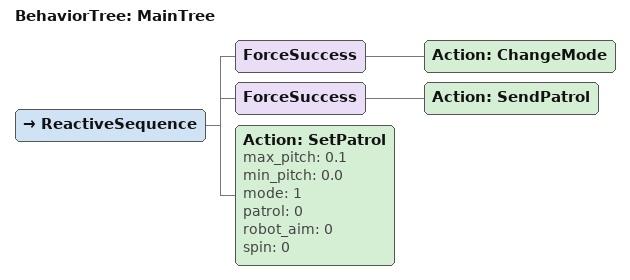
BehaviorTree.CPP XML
<?xml version="1.0"?>
<root main_tree_to_execute="MainTree">
    <BehaviorTree ID="MainTree">
        <ReactiveSequence>
            <ForceSuccess>
                <Action ID="ChangeMode"/>
            </ForceSuccess>
            <ForceSuccess>
                <Action ID="SendPatrol"/>
            </ForceSuccess>
            <Action ID="SetPatrol" max_pitch="0.1" min_pitch="0.0" mode="1" patrol="0" robot_aim="0" spin="0"/>
        </ReactiveSequence>
    </BehaviorTree>
</root>
